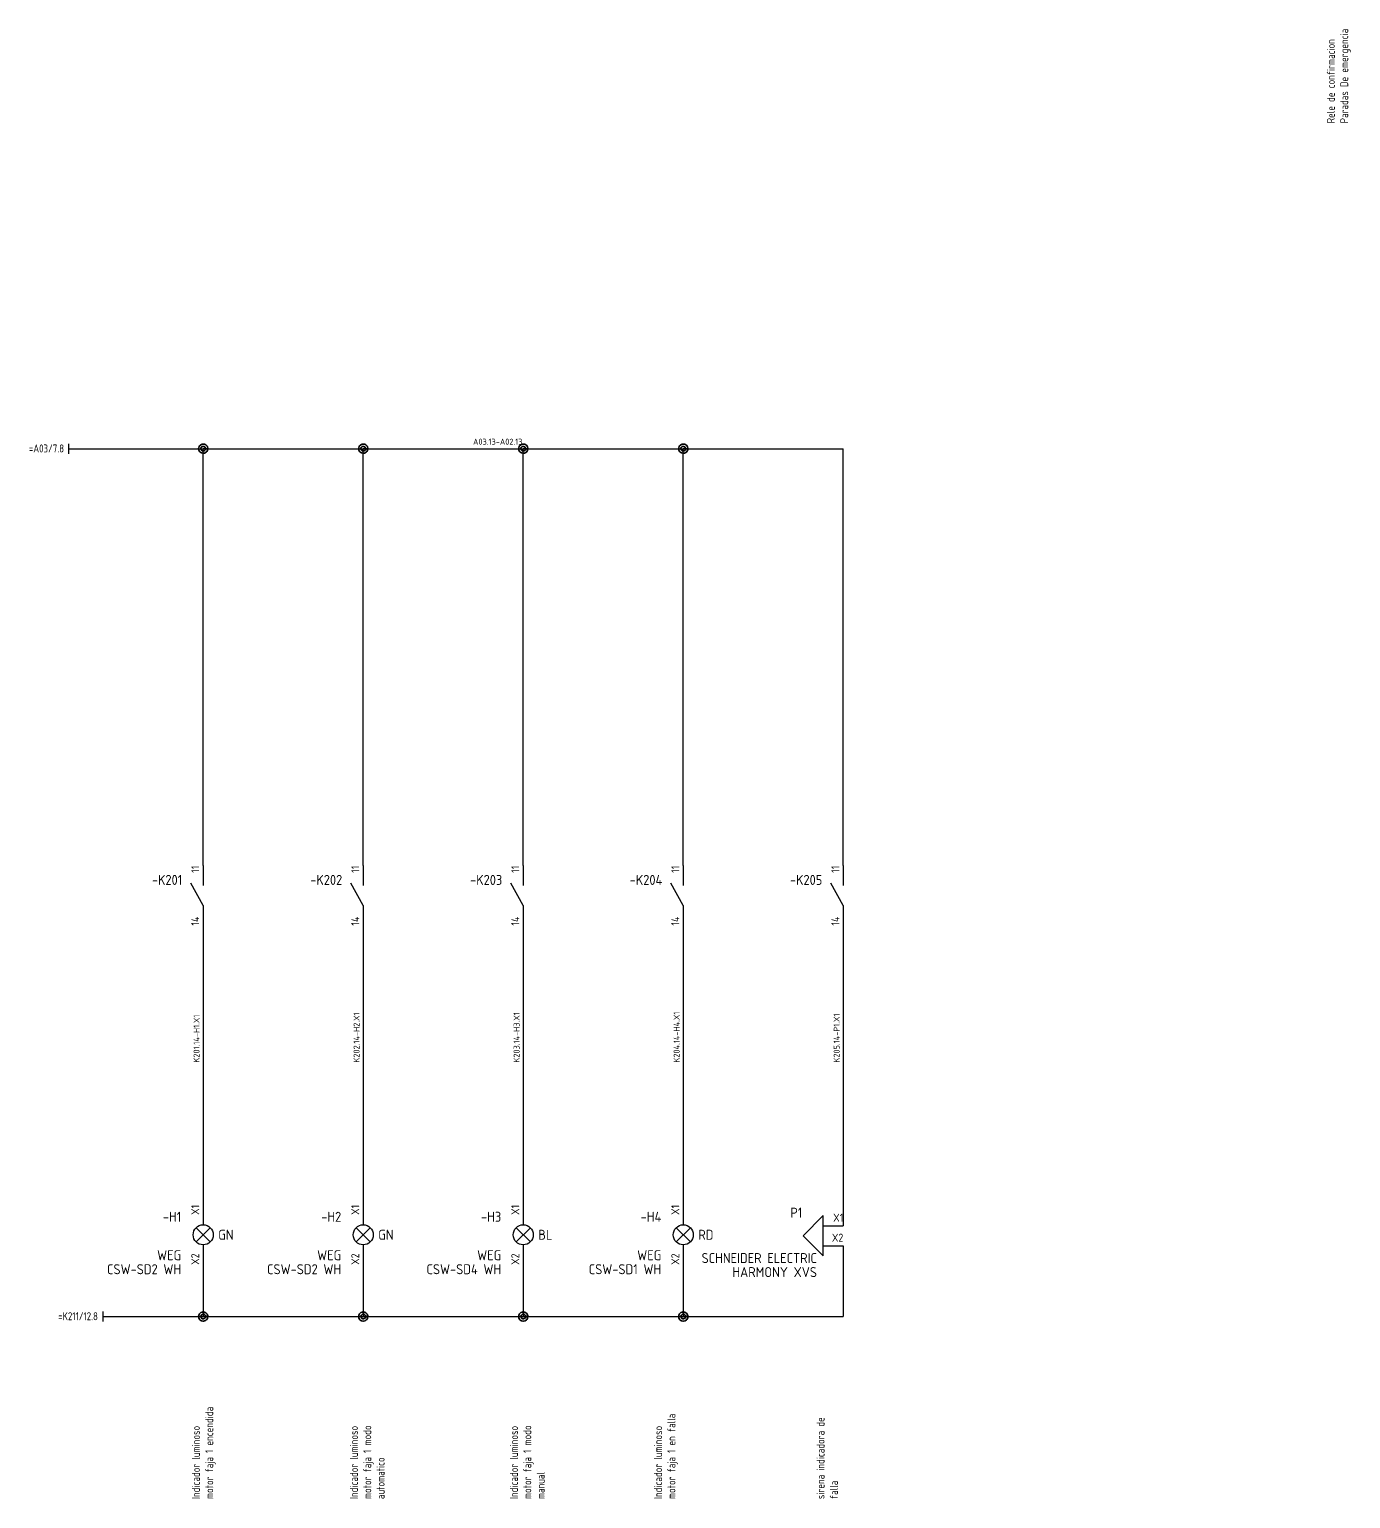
# Model space of a CAD drawing. Header units: millimetres. Extents: x 51 to 2493, y -624 to 390.
# Drawn here: x 1047.8 to 1378, y -609.2 to -242.1 of the extents above; entities that cross this region are included whole.
import ezdxf
from ezdxf.enums import TextEntityAlignment as Align

# ---------------------------------------------------------------- set-up
doc = ezdxf.new("R2010")
doc.units = ezdxf.units.MM
doc.header["$MEASUREMENT"] = 0
for name, color, linetype in [('0V', 160, 'Continuous'), ('24V', 20, 'Continuous'), ('DESC', 150, 'Continuous'), ('MISC', 7, 'Continuous'), ('PDF_Geometría', 7, 'Continuous'), ('TAGS', 150, 'Continuous'), ('TERMS', 123, 'Continuous'), ('WIREREF', 50, 'Continuous')]:
    doc.layers.add(name, color=color, linetype=linetype)
doc.layers.add('SYMS', color=7, linetype='Continuous', lineweight=30)
doc.styles.add('WD_IEC', font='ISOCP2.shx', dxfattribs={"width": 0.9, "height": 4})

# ---------------------------------------------------------------- blocks, each defined once
blk = doc.blocks.new('REFERENCIA_ENTRADA_HORIZONTAL')
at = {"layer": 'SYMS'}
for p, q in [((-5, 1.25), (-5, -1.25)), ((-5, 0), (0, 0))]:
    blk.add_line(p, q, dxfattribs=at)
at = {"layer": 'TAGS', "style": 'WD_IEC', "width": 0.9, "flags": 8}
blk.add_attdef('TAG', text='', height=1, dxfattribs=at).set_placement((-15.18, -2.12), align=Align.RIGHT)
blk = doc.blocks.new('empalme')
at = {"layer": 'PDF_Geometría', "color": 40, "lineweight": 35, "true_color": 0xffcf00}
for points in [[(145.66, 151.93), (144.51, 151.93)], [(145.1, 151.93), (144.51, 151.93)]]:
    blk.add_lwpolyline(points, close=True, dxfattribs=at)
for points in [[(143.39, 152.17), (143.39, 152.17), (143.34, 151.93), (143.39, 151.7)], [(143.58, 152.61), (143.58, 152.61), (143.44, 152.41), (143.39, 152.17)], [(143.39, 151.7), (143.39, 151.7), (143.44, 151.46), (143.58, 151.26)], [(143.94, 152.93), (143.94, 152.93), (143.73, 152.81), (143.58, 152.61)], [(143.58, 151.26), (143.58, 151.26), (143.73, 151.06), (143.94, 150.94)], [(143.94, 152.06), (143.94, 152.06), (143.92, 151.93), (143.94, 151.81)], [(144.39, 153.08), (144.39, 153.08), (144.15, 153.05), (143.94, 152.93)], [(144.04, 152.28), (144.04, 152.28), (143.97, 152.18), (143.94, 152.06)], [(143.94, 151.81), (143.94, 151.81), (143.97, 151.69), (144.04, 151.59)], [(143.94, 150.94), (143.94, 150.94), (144.15, 150.82), (144.39, 150.79)], [(144.22, 152.44), (144.22, 152.44), (144.12, 152.38), (144.04, 152.28)], [(144.04, 151.59), (144.04, 151.59), (144.12, 151.49), (144.22, 151.43)], [(144.45, 152.51), (144.45, 152.51), (144.33, 152.5), (144.22, 152.44)], [(144.22, 151.43), (144.22, 151.43), (144.33, 151.37), (144.45, 151.36)], [(144.87, 153.03), (144.87, 153.03), (144.64, 153.1), (144.39, 153.08)], [(144.39, 150.79), (144.39, 150.79), (144.64, 150.77), (144.87, 150.84)], [(144.69, 152.49), (144.69, 152.49), (144.58, 152.53), (144.45, 152.51)], [(144.45, 151.36), (144.45, 151.36), (144.58, 151.34), (144.69, 151.38)], [(144.9, 152.37), (144.9, 152.37), (144.81, 152.45), (144.69, 152.49)], [(144.69, 151.38), (144.69, 151.38), (144.81, 151.42), (144.9, 151.5)], [(145.28, 152.79), (145.28, 152.79), (145.1, 152.95), (144.87, 153.03)], [(144.87, 150.84), (144.87, 150.84), (145.1, 150.92), (145.28, 151.08)], [(145.05, 152.17), (145.05, 152.17), (144.99, 152.28), (144.9, 152.37)], [(144.9, 151.5), (144.9, 151.5), (144.99, 151.58), (145.05, 151.7)], [(145.1, 151.93), (145.1, 151.93), (145.1, 152.06), (145.05, 152.17)], [(145.05, 151.7), (145.05, 151.7), (145.1, 151.81), (145.1, 151.93)], [(145.56, 152.4), (145.56, 152.4), (145.46, 152.62), (145.28, 152.79)], [(145.28, 151.08), (145.28, 151.08), (145.46, 151.24), (145.56, 151.47)], [(145.66, 151.93), (145.66, 151.93), (145.66, 152.18), (145.56, 152.4)], [(145.56, 151.47), (145.56, 151.47), (145.66, 151.69), (145.66, 151.93)]]:
    blk.add_open_spline(points, degree=3, dxfattribs=at)
blk = doc.blocks.new('empalme_')
at = {"layer": '0V'}
blk.add_blockref('empalme', (-144.51, -151.93), dxfattribs=at)
blk = doc.blocks.new('VLT1G')
for p, q in [((0, 7.5), (0, 2.5)), ((-1.77, -1.77), (1.77, 1.77)), ((1.77, -1.77), (-1.77, 1.77)), ((0, -2.5), (0, -7.5))]:
    blk.add_line(p, q)
blk.add_circle((0, 0), 2.5)
at = {"style": 'WD_IEC'}
for tag, p in [('INST', (-5.5, 10.25)), ('LOC', (-5.5, 6.75)), ('TAG1', (-5.5, 3.25)), ('DESC2', (-5.5, -9.85)), ('DESC1', (-5.5, -6.35)), ('DESC3', (-5.5, -13.35))]:
    blk.add_attdef(tag, text='', height=2.5, dxfattribs=at).set_placement(p, align=Align.RIGHT)
at = {"style": 'WD_IEC', "flags": 1}
for tag, p, height in [('X2TERM01', (0, 7.5), 0.32), ('X4LINK', (-3, 0), 0.32), ('X1LINK', (3, 0), 0.32), ('ASSYCODE', (1, -4), 1), ('X8TERM02', (0, -7.5), 0.32), ('FAMILY', (1, -5.5), 1), ('CATDESC', (1, -7), 1)]:
    blk.add_attdef(tag, p, '', height=height, dxfattribs=at)
at = {"style": 'WD_IEC'}
blk.add_attdef('TERM01', text='', height=2, rotation=90, dxfattribs=at).set_placement((-1, 7.5), align=Align.RIGHT)
at = {"style": 'WD_IEC', "flags": 9}
for tag, p in [('MFG', (-6, -0.25)), ('CAT', (-6, -2.75))]:
    blk.add_attdef(tag, text='', height=1.5, dxfattribs=at).set_placement(p, align=Align.RIGHT)
at = {"style": 'WD_IEC'}
blk.add_attdef('TERM02', (-1, -7.5), '', height=2, rotation=90, dxfattribs=at)
at = {"lineweight": 13, "style": 'WD_IEC'}
blk.add_attdef('COLOR', text='', height=2.5, dxfattribs=at).set_placement((3.75, 0), align=Align.MIDDLE_LEFT)
at = {"lineweight": 15, "style": 'WD_IEC'}
for tag, p in [('XREF', (-5.5, -18)), ('WDTAGALT', (-5.5, -21))]:
    blk.add_attdef(tag, text='', height=2.5, dxfattribs=at).set_placement(p, align=Align.RIGHT)
blk = doc.blocks.new('VSW21')
for p, q in [((0, 7.5), (0, 2.5)), ((0, -2.5), (-3.125, 3.125)), ((0, -2.5), (0, -7.5))]:
    blk.add_line(p, q)
at = {"style": 'WD_IEC'}
for tag, p in [('INST', (-5.25, 7.75)), ('LOC', (-5.25, 4.25)), ('TAG2', (-5.25, 0.75)), ('XREF', (-5.25, -3.75)), ('DESC1', (-5.25, -7.6)), ('DESC2', (-5.25, -11.1)), ('DESC3', (-5.25, -14.6)), ('WDTAGALT', (-5, -18))]:
    blk.add_attdef(tag, text='', height=2.5, dxfattribs=at).set_placement(p, align=Align.RIGHT)
at = {"style": 'WD_IEC', "flags": 1}
for tag, p, height in [('X2TERM01', (0, 7.5), 0.32), ('X4LINK', (-2, 0), 0.32), ('X1LINK', (-0.5, 0), 0.32), ('CONTACT', (4, -3.5), 1), ('X8TERM02', (0, -7.5), 0.32), ('FAMILY', (4, -5), 1), ('COMMON', (5.25, -4.75), 1)]:
    blk.add_attdef(tag, p, '', height=height, dxfattribs=at)
at = {"style": 'WD_IEC'}
blk.add_attdef('TERM01', text='', height=2, rotation=90, dxfattribs=at).set_placement((-1, 7.5), align=Align.RIGHT)
blk.add_attdef('TERM02', (-1, -7.5), '', height=2, rotation=90, dxfattribs=at)
blk = doc.blocks.new('VAN1S')
for p, q in [((-10, 0), (-5, 5)), ((-5, -5), (-5, 5)), ((-5, -5), (-10, 0)), ((-5, 2.5), (0, 2.5)), ((-5, -2.5), (0, -2.5))]:
    blk.add_line(p, q)
at = {"style": 'WD_IEC'}
for tag, height, p in [('INST', 2.5, (-10.25, 11.5)), ('LOC', 2.5, (-10.25, 8)), ('TAG1', 2.5, (-10.25, 4.5)), ('TERM01', 2, (0, 3.5)), ('TERM02', 2, (0, -1.5)), ('DESC1', 2.5, (-10.25, -6.85)), ('DESC2', 2.5, (-10.25, -10.35)), ('DESC3', 2.5, (-10.25, -13.85)), ('XREF', 2.5, (-10.25, -18.85))]:
    blk.add_attdef(tag, text='', height=height, dxfattribs=at).set_placement(p, align=Align.RIGHT)
at = {"style": 'WD_IEC', "flags": 9}
for tag, p in [('MFG', (-11, 1)), ('CAT', (-11, -1.5))]:
    blk.add_attdef(tag, text='', height=1.5, dxfattribs=at).set_placement(p, align=Align.RIGHT)
at = {"style": 'WD_IEC', "flags": 1}
for tag, p, height in [('X2TERM01', (0, 2.5), 0.32), ('ASSYCODE', (-4, -4), 1), ('X8TERM02', (0, -2.5), 0.32), ('FAMILY', (-4, -5.5), 1), ('CATDESC', (-4, -7), 1)]:
    blk.add_attdef(tag, p, '', height=height, dxfattribs=at)

msp = doc.modelspace()

# ---------------------------------------------------------------- linework, layer by layer
at = {"layer": '0V'}
for p, q in [((1251.23, -545.98), (1251.23, -563.69)), ((1091.23, -550.76), (1091.23, -563.69)), ((1131.23, -550.76), (1131.23, -563.69)), ((1171.23, -550.76), (1171.23, -563.69)), ((1211.23, -550.76), (1211.23, -563.69)), ((1071.15, -563.69), (1251.23, -563.69))]:
    msp.add_line(p, q, dxfattribs=at)
at = {"layer": '24V'}
for p, q in [((1060.05, -346.84), (1251.23, -346.84)), ((1091.23, -451.01), (1091.23, -346.84)), ((1131.23, -451.01), (1131.23, -346.84)), ((1171.23, -451.01), (1171.23, -346.84)), ((1211.23, -451.01), (1211.23, -346.84)), ((1251.23, -451.01), (1251.23, -346.84)), ((1091.23, -466.01), (1091.23, -535.76)), ((1131.23, -466.01), (1131.23, -535.76)), ((1171.23, -466.01), (1171.23, -535.76)), ((1211.23, -466.01), (1211.23, -535.76)), ((1251.23, -466.01), (1251.23, -540.98))]:
    msp.add_line(p, q, dxfattribs=at)

# ---------------------------------------------------------------- block references
at = {"layer": '0V'}
for p in [(1091.23, -346.84), (1131.23, -346.84), (1171.23, -346.84), (1211.23, -346.84), (1091.23, -563.69), (1131.23, -563.69), (1171.23, -563.69), (1211.23, -563.69)]:
    msp.add_blockref('empalme_', p, dxfattribs=at)
at = {"layer": 'SYMS'}
for p in [(1062.55, -346.84), (1071.15, -563.69)]:
    msp.add_blockref('REFERENCIA_ENTRADA_HORIZONTAL', p, dxfattribs=at)
ref = msp.add_blockref('VSW21', (1091.23, -458.51), dxfattribs=at)
ref.add_attrib('TERM02', '14', (1090.23, -466.01), dxfattribs={"layer": 'TERMS', "height": 2, "rotation": 90, "style": 'WD_IEC'})
ref.add_attrib('TERM01', '11', dxfattribs={"layer": 'TERMS', "height": 2, "rotation": 90, "style": 'WD_IEC'}).set_placement((1090.23, -451.01), align=Align.RIGHT)
ref.add_attrib('TAG2', '-K201', dxfattribs={"layer": 'TAGS', "height": 2.5, "style": 'WD_IEC'}).set_placement((1085.98, -455.84), align=Align.RIGHT)
ref = msp.add_blockref('VSW21', (1131.23, -458.51), dxfattribs=at)
ref.add_attrib('TERM02', '14', (1130.23, -466.01), dxfattribs={"layer": 'TERMS', "height": 2, "rotation": 90, "style": 'WD_IEC'})
ref.add_attrib('TERM01', '11', dxfattribs={"layer": 'TERMS', "height": 2, "rotation": 90, "style": 'WD_IEC'}).set_placement((1130.23, -451.01), align=Align.RIGHT)
ref.add_attrib('TAG2', '-K202', dxfattribs={"layer": 'TAGS', "height": 2.5, "style": 'WD_IEC'}).set_placement((1125.98, -455.84), align=Align.RIGHT)
ref = msp.add_blockref('VSW21', (1171.23, -458.51), dxfattribs=at)
ref.add_attrib('TERM02', '14', (1170.23, -466.01), dxfattribs={"layer": 'TERMS', "height": 2, "rotation": 90, "style": 'WD_IEC'})
ref.add_attrib('TERM01', '11', dxfattribs={"layer": 'TERMS', "height": 2, "rotation": 90, "style": 'WD_IEC'}).set_placement((1170.23, -451.01), align=Align.RIGHT)
ref.add_attrib('TAG2', '-K203', dxfattribs={"layer": 'TAGS', "height": 2.5, "style": 'WD_IEC'}).set_placement((1165.98, -455.84), align=Align.RIGHT)
ref = msp.add_blockref('VSW21', (1211.23, -458.51), dxfattribs=at)
ref.add_attrib('TERM02', '14', (1210.23, -466.01), dxfattribs={"layer": 'TERMS', "height": 2, "rotation": 90, "style": 'WD_IEC'})
ref.add_attrib('TERM01', '11', dxfattribs={"layer": 'TERMS', "height": 2, "rotation": 90, "style": 'WD_IEC'}).set_placement((1210.23, -451.01), align=Align.RIGHT)
ref.add_attrib('TAG2', '-K204', dxfattribs={"layer": 'TAGS', "height": 2.5, "style": 'WD_IEC'}).set_placement((1205.98, -455.84), align=Align.RIGHT)
ref = msp.add_blockref('VSW21', (1251.23, -458.51), dxfattribs=at)
ref.add_attrib('TERM02', '14', (1250.23, -466.01), dxfattribs={"layer": 'TERMS', "height": 2, "rotation": 90, "style": 'WD_IEC'})
ref.add_attrib('TERM01', '11', dxfattribs={"layer": 'TERMS', "height": 2, "rotation": 90, "style": 'WD_IEC'}).set_placement((1250.23, -451.01), align=Align.RIGHT)
ref.add_attrib('TAG2', '-K205', dxfattribs={"layer": 'TAGS', "height": 2.5, "style": 'WD_IEC'}).set_placement((1245.98, -455.84), align=Align.RIGHT)
ref = msp.add_blockref('VLT1G', (1091.23, -543.26), dxfattribs=at)
ref.add_attrib('TERM02', 'X2', (1090.23, -550.76), dxfattribs={"layer": 'TERMS', "height": 2, "rotation": 90, "style": 'WD_IEC'})
ref.add_attrib('TERM01', 'X1', dxfattribs={"layer": 'TERMS', "height": 2, "rotation": 90, "style": 'WD_IEC'}).set_placement((1090.23, -535.76), align=Align.RIGHT)
ref.add_attrib('DESC2', 'CSW-SD2 WH', dxfattribs={"layer": 'DESC', "height": 2.5, "style": 'WD_IEC'}).set_placement((1085.73, -553.11), align=Align.RIGHT)
ref.add_attrib('DESC1', 'WEG', dxfattribs={"layer": 'DESC', "height": 2.5, "style": 'WD_IEC'}).set_placement((1085.73, -549.61), align=Align.RIGHT)
ref.add_attrib('COLOR', 'GN', dxfattribs={"layer": 'MISC', "lineweight": 13, "height": 2.5, "style": 'WD_IEC'}).set_placement((1094.98, -543.26), align=Align.MIDDLE_LEFT)
ref.add_attrib('TAG1', '-H1', dxfattribs={"layer": 'TAGS', "height": 2.5, "style": 'WD_IEC'}).set_placement((1085.73, -540.01), align=Align.RIGHT)
ref = msp.add_blockref('VLT1G', (1131.23, -543.26), dxfattribs=at)
ref.add_attrib('TERM02', 'X2', (1130.23, -550.76), dxfattribs={"layer": 'TERMS', "height": 2, "rotation": 90, "style": 'WD_IEC'})
ref.add_attrib('TERM01', 'X1', dxfattribs={"layer": 'TERMS', "height": 2, "rotation": 90, "style": 'WD_IEC'}).set_placement((1130.23, -535.76), align=Align.RIGHT)
ref.add_attrib('DESC2', 'CSW-SD2 WH', dxfattribs={"layer": 'DESC', "height": 2.5, "style": 'WD_IEC'}).set_placement((1125.73, -553.11), align=Align.RIGHT)
ref.add_attrib('DESC1', 'WEG', dxfattribs={"layer": 'DESC', "height": 2.5, "style": 'WD_IEC'}).set_placement((1125.73, -549.61), align=Align.RIGHT)
ref.add_attrib('COLOR', 'GN', dxfattribs={"layer": 'MISC', "lineweight": 13, "height": 2.5, "style": 'WD_IEC'}).set_placement((1134.98, -543.26), align=Align.MIDDLE_LEFT)
ref.add_attrib('TAG1', '-H2', dxfattribs={"layer": 'TAGS', "height": 2.5, "style": 'WD_IEC'}).set_placement((1125.73, -540.01), align=Align.RIGHT)
ref = msp.add_blockref('VLT1G', (1171.23, -543.26), dxfattribs=at)
ref.add_attrib('TERM02', 'X2', (1170.23, -550.76), dxfattribs={"layer": 'TERMS', "height": 2, "rotation": 90, "style": 'WD_IEC'})
ref.add_attrib('TERM01', 'X1', dxfattribs={"layer": 'TERMS', "height": 2, "rotation": 90, "style": 'WD_IEC'}).set_placement((1170.23, -535.76), align=Align.RIGHT)
ref.add_attrib('DESC2', 'CSW-SD4 WH', dxfattribs={"layer": 'DESC', "height": 2.5, "style": 'WD_IEC'}).set_placement((1165.73, -553.11), align=Align.RIGHT)
ref.add_attrib('DESC1', 'WEG', dxfattribs={"layer": 'DESC', "height": 2.5, "style": 'WD_IEC'}).set_placement((1165.73, -549.61), align=Align.RIGHT)
ref.add_attrib('COLOR', 'BL', dxfattribs={"layer": 'MISC', "lineweight": 13, "height": 2.5, "style": 'WD_IEC'}).set_placement((1174.98, -543.26), align=Align.MIDDLE_LEFT)
ref.add_attrib('TAG1', '-H3', dxfattribs={"layer": 'TAGS', "height": 2.5, "style": 'WD_IEC'}).set_placement((1165.73, -540.01), align=Align.RIGHT)
ref = msp.add_blockref('VLT1G', (1211.23, -543.26), dxfattribs=at)
ref.add_attrib('TERM02', 'X2', (1210.23, -550.76), dxfattribs={"layer": 'TERMS', "height": 2, "rotation": 90, "style": 'WD_IEC'})
ref.add_attrib('TERM01', 'X1', dxfattribs={"layer": 'TERMS', "height": 2, "rotation": 90, "style": 'WD_IEC'}).set_placement((1210.23, -535.76), align=Align.RIGHT)
ref.add_attrib('DESC2', 'CSW-SD1 WH', dxfattribs={"layer": 'DESC', "height": 2.5, "style": 'WD_IEC'}).set_placement((1205.73, -553.11), align=Align.RIGHT)
ref.add_attrib('DESC1', 'WEG', dxfattribs={"layer": 'DESC', "height": 2.5, "style": 'WD_IEC'}).set_placement((1205.73, -549.61), align=Align.RIGHT)
ref.add_attrib('COLOR', 'RD', dxfattribs={"layer": 'MISC', "lineweight": 13, "height": 2.5, "style": 'WD_IEC'}).set_placement((1214.98, -543.26), align=Align.MIDDLE_LEFT)
ref.add_attrib('TAG1', '-H4', dxfattribs={"layer": 'TAGS', "height": 2.5, "style": 'WD_IEC'}).set_placement((1205.73, -540.01), align=Align.RIGHT)
ref = msp.add_blockref('VAN1S', (1251.23, -543.48), dxfattribs=at)
ref.add_attrib('TERM02', 'X2', dxfattribs={"layer": 'TERMS', "height": 2, "style": 'WD_IEC'}).set_placement((1251.23, -544.98), align=Align.RIGHT)
ref.add_attrib('TERM01', 'X1', dxfattribs={"layer": 'TERMS', "height": 2, "style": 'WD_IEC'}).set_placement((1251.23, -539.98), align=Align.RIGHT)
ref.add_attrib('DESC2', 'HARMONY XVS', dxfattribs={"layer": 'DESC', "height": 2.5, "style": 'WD_IEC'}).set_placement((1244.64, -553.83), align=Align.RIGHT)
ref.add_attrib('DESC1', 'SCHNEIDER ELECTRIC', dxfattribs={"layer": 'DESC', "height": 2.5, "style": 'WD_IEC'}).set_placement((1244.64, -550.33), align=Align.RIGHT)
ref.add_attrib('TAG1', 'P1', dxfattribs={"layer": 'TAGS', "height": 2.5, "style": 'WD_IEC'}).set_placement((1240.98, -538.98), align=Align.RIGHT)

# ---------------------------------------------------------------- texts
at = {"layer": 'DESC', "char_height": 2, "width": 36.6324, "attachment_point": 7, "rotation": 90, "style": 'WD_IEC'}
for s, insert in [('Rele de confirmacion \\PParadas De emergencia', (1378.04, -265.54)), ('Indicador luminoso \\Pmotor faja 1 encendida', (1094.34, -609.3)), ('Indicador luminoso \\Pmotor faja 1 modo\\Pautomatico', (1136.57, -609.3)), ('Indicador luminoso \\Pmotor faja 1 modo\\Pmanual', (1176.57, -609.3)), ('Indicador luminoso \\Pmotor faja 1 en falla', (1209.87, -609.3)), ('sirena indicadora de  \\Pfalla', (1249.87, -609.3))]:
    msp.add_mtext(s, dxfattribs=dict(at, insert=insert))
at = {"layer": 'TAGS', "char_height": 2, "attachment_point": 1, "style": 'WD_IEC'}
for s, insert in [('\\pxql;=A03/7.8', (1047.66, -345.78)), ('\\pxql;=K211/12.8', (1054.98, -562.61))]:
    msp.add_mtext_dynamic_manual_height_columns(s, width=2, gutter_width=10, heights=[0], dxfattribs=dict(at, insert=insert))
at = {"layer": 'WIREREF', "insert": (1158.68, -344.35), "char_height": 1.5, "attachment_point": 1, "style": 'WD_IEC'}
msp.add_mtext_dynamic_manual_height_columns('A03.13-A02.13', width=67.509, gutter_width=20, heights=[0], dxfattribs=at)
at = {"layer": 'WIREREF', "char_height": 1.5, "attachment_point": 1, "rotation": 90, "style": 'WD_IEC'}
for s, insert in [('K201.14-H1.X1', (1088.81, -500.24)), ('K202.14-H2.X1', (1128.81, -500.24)), ('K203.14-H3.X1', (1168.81, -500.24)), ('K204.14-H4.X1', (1208.81, -500.24)), ('K205.14-P1.X1', (1248.81, -500.24))]:
    msp.add_mtext_dynamic_manual_height_columns(s, width=67.509, gutter_width=20, heights=[0], dxfattribs=dict(at, insert=insert))

doc.saveas('drawing.dxf')
